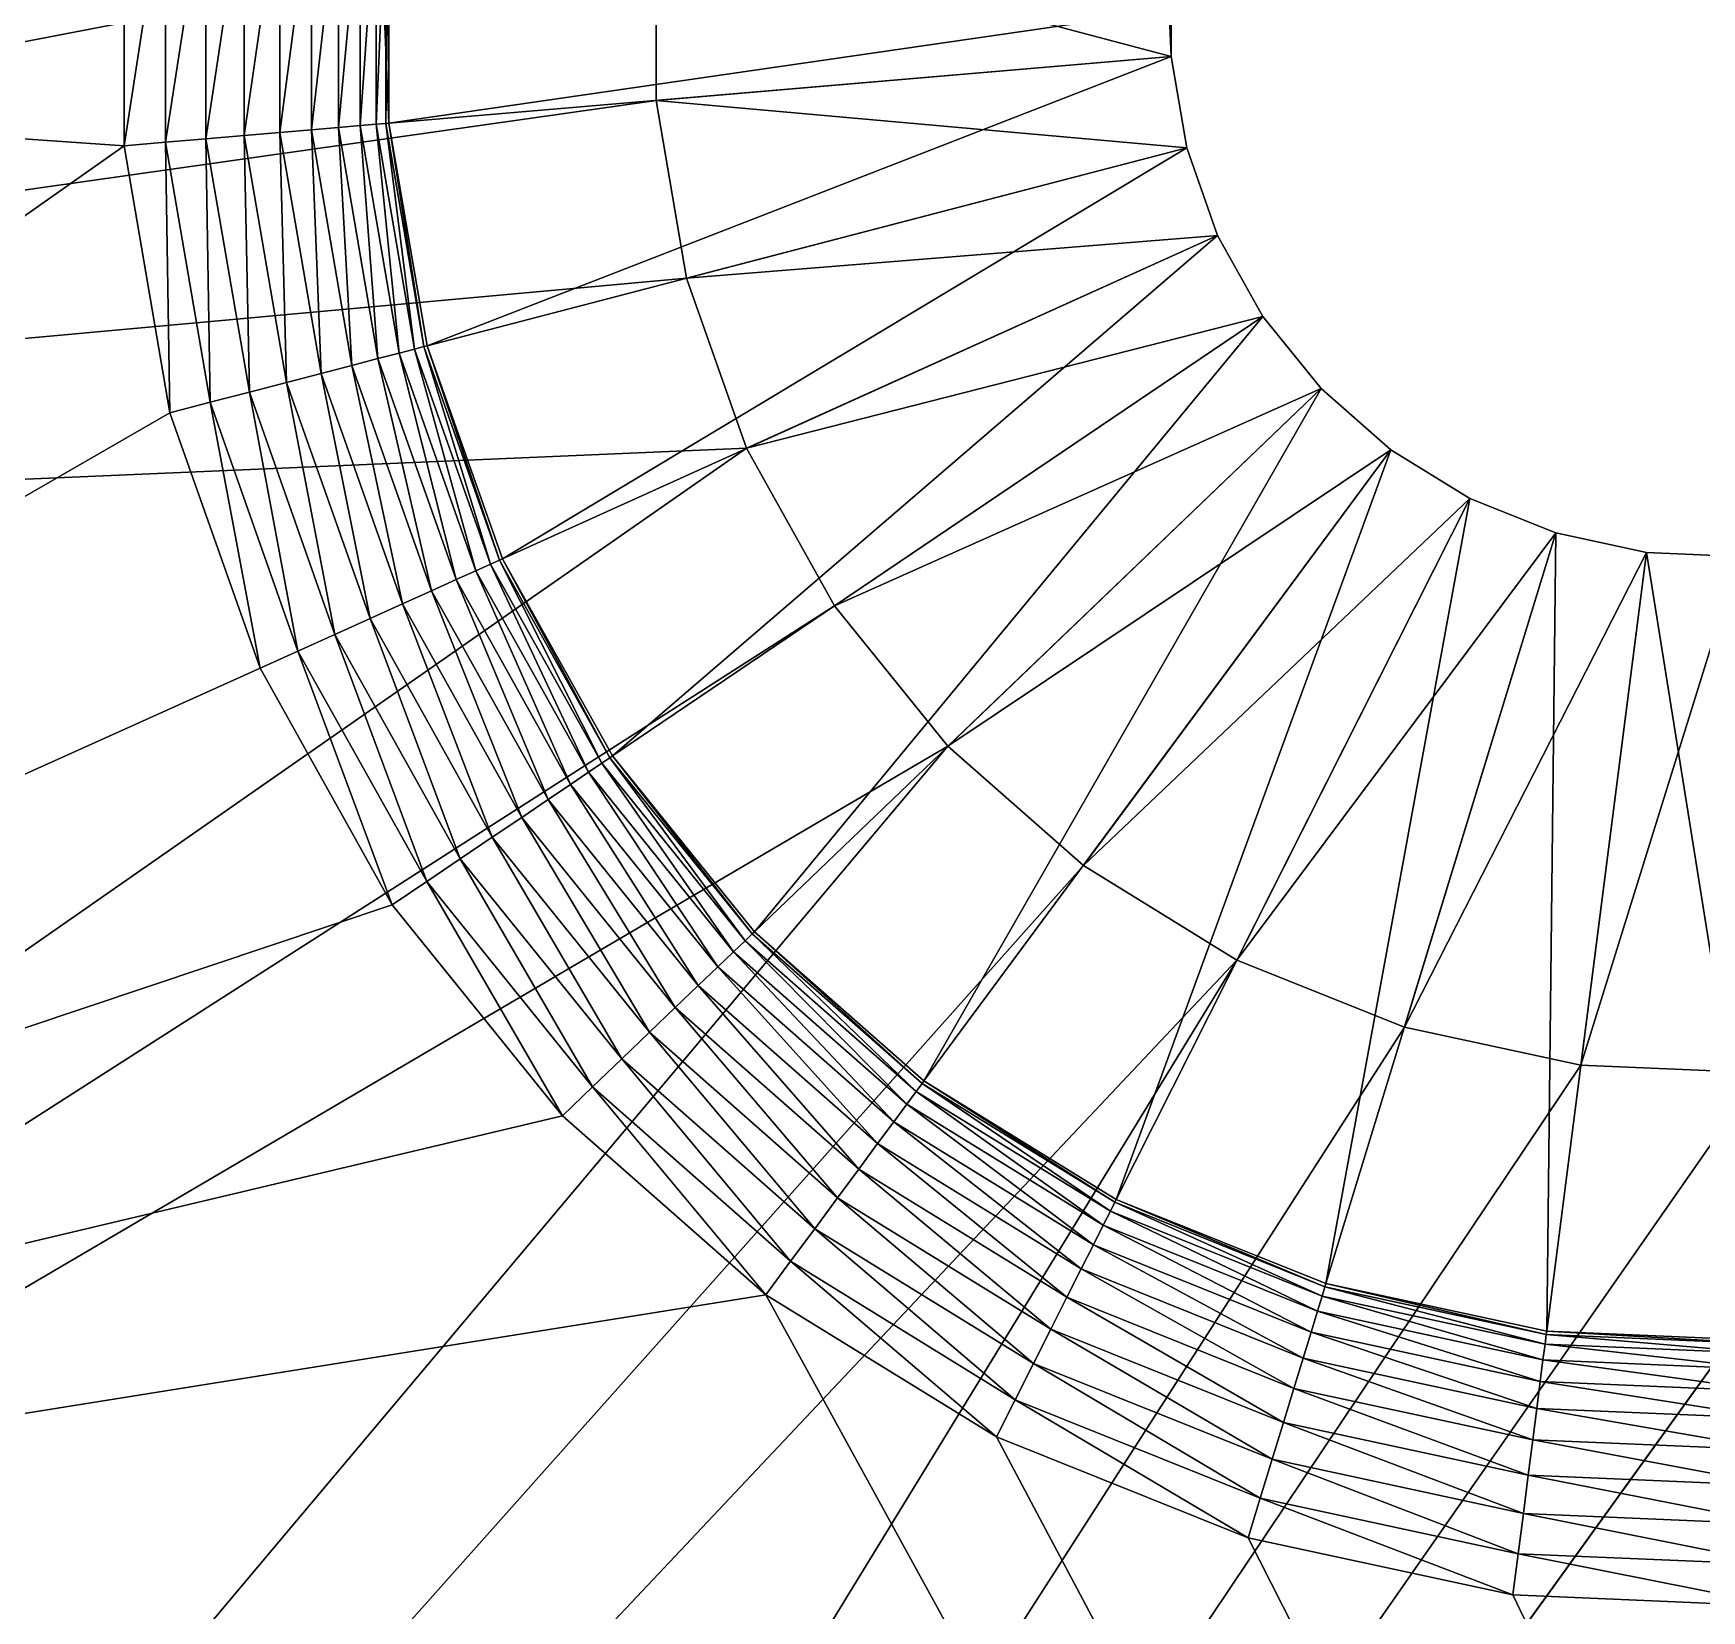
# Model space of a CAD drawing. Header units: millimetres. Extents: x 19.3 to 105.6, y 153.8 to 217.3.
# Drawn here: x 29.483 to 34.463, y 201.085 to 205.793 of the extents above; entities that cross this region are included whole.
import ezdxf

# ---------------------------------------------------------------- set-up
doc = ezdxf.new("R2010")
doc.units = ezdxf.units.MM
doc.layers.get('0').update_dxf_attribs({"color": 132, "linetype": 'CONTINUOUS'})

msp = doc.modelspace()

# ---------------------------------------------------------------- linework, layer by layer
at = {"invisible_edges": 16}
for points in [[(20.7149, 204.0867, 21.4312), (31.3418, 206.1314, 21.4312), (21.336, 211.4842, 21.4312)], [(23.2434, 205.9096, 19.0436), (29.7537, 206.2666, 19.0436), (29.7537, 205.4577, 19.0436)], [(29.7537, 206.2666, 19.0436), (29.8774, 206.256, 19.0339), (29.7537, 205.4577, 19.0436)], [(29.7537, 205.4577, 19.0436), (29.8774, 206.256, 19.0339), (29.8774, 205.4682, 19.0339)], [(29.8774, 206.256, 19.0339), (29.9981, 206.2458, 19.0048), (29.8774, 205.4682, 19.0339)], [(29.8774, 205.4682, 19.0339), (29.9981, 206.2458, 19.0048), (29.9981, 205.4785, 19.0048)], [(29.9981, 206.2458, 19.0048), (30.1128, 206.236, 18.9571), (29.9981, 205.4785, 19.0048)], [(29.9981, 205.4785, 19.0048), (30.1128, 206.236, 18.9571), (30.1128, 205.4883, 18.9571)], [(30.1128, 206.236, 18.9571), (30.2186, 206.227, 18.8921), (30.1128, 205.4883, 18.9571)], [(30.1128, 205.4883, 18.9571), (30.2186, 206.227, 18.8921), (30.2186, 205.4973, 18.8921)], [(30.2186, 206.227, 18.8921), (30.313, 206.219, 18.8112), (30.2186, 205.4973, 18.8921)], [(30.2186, 205.4973, 18.8921), (30.313, 206.219, 18.8112), (30.313, 205.5053, 18.8112)], [(30.313, 206.219, 18.8112), (30.3936, 206.2121, 18.7165), (30.313, 205.5053, 18.8112)], [(30.313, 205.5053, 18.8112), (30.3936, 206.2121, 18.7165), (30.3936, 205.5122, 18.7165)], [(30.3936, 206.2121, 18.7165), (30.4584, 206.2066, 18.6103), (30.3936, 205.5122, 18.7165)], [(30.3936, 205.5122, 18.7165), (30.4584, 206.2066, 18.6103), (30.4584, 205.5177, 18.6103)], [(30.4584, 206.2066, 18.6103), (30.5059, 206.2025, 18.4952), (30.4584, 205.5177, 18.6103)], [(30.4584, 205.5177, 18.6103), (30.5059, 206.2025, 18.4952), (30.5059, 205.5217, 18.4952)], [(30.5059, 206.2025, 18.4952), (30.5349, 206.2001, 18.3741), (30.5059, 205.5217, 18.4952)], [(30.5059, 205.5217, 18.4952), (30.5349, 206.2001, 18.3741), (30.5349, 205.5242, 18.3741)], [(30.5446, 206.1993, 18.2499), (30.5303, 205.8622, 15.8687), (30.5446, 205.525, 18.2499)], [(30.5349, 206.2001, 18.3741), (30.5446, 206.1993, 18.2499), (30.5349, 205.5242, 18.3741)], [(30.5349, 205.5242, 18.3741), (30.5446, 206.1993, 18.2499), (30.5446, 205.525, 18.2499)], [(20.7149, 204.0867, 21.4312), (31.3418, 205.5929, 21.4312), (31.3418, 206.1314, 21.4312)], [(32.8793, 206.0005, 19.9326), (31.3418, 206.1314, 19.9326), (32.8793, 205.7238, 19.9326)], [(32.8793, 205.7238, 19.9326), (31.3418, 206.1314, 19.9326), (31.3418, 205.5929, 19.9326)], [(31.3418, 206.1314, 19.9326), (31.3418, 206.1314, 21.4312), (31.3418, 205.5929, 21.4312)], [(31.3418, 206.1314, 19.9326), (31.3418, 205.5929, 21.4312), (31.3418, 205.5929, 19.9326)], [(32.8793, 205.7238, 19.9326), (32.8734, 205.8622, 15.8687), (32.8793, 206.0005, 19.9326)], [(23.2434, 205.9096, 19.0436), (29.7537, 205.4577, 19.0436), (22.887, 200.6234, 19.0436)], [(30.5303, 205.8622, 15.8687), (30.5446, 205.525, 15.8687), (30.5446, 205.525, 18.2499)], [(32.8734, 205.8622, 15.8687), (30.5446, 205.525, 15.8687), (30.5303, 205.8622, 15.8687)], [(32.8793, 205.7238, 15.8687), (30.5446, 205.525, 15.8687), (32.8734, 205.8622, 15.8687)], [(32.8793, 205.7238, 19.9326), (32.8793, 205.7238, 15.8687), (32.8734, 205.8622, 15.8687)], [(32.8793, 205.7238, 15.8687), (30.6585, 204.8605, 15.8687), (30.5446, 205.525, 15.8687)], [(32.9261, 205.4509, 15.8687), (30.6585, 204.8605, 15.8687), (32.8793, 205.7238, 15.8687)], [(32.8793, 205.7238, 19.9326), (31.3418, 205.5929, 19.9326), (32.9261, 205.4509, 19.9326)], [(32.9261, 205.4509, 19.9326), (32.9261, 205.4509, 15.8687), (32.8793, 205.7238, 15.8687)], [(32.9261, 205.4509, 19.9326), (32.8793, 205.7238, 15.8687), (32.8793, 205.7238, 19.9326)], [(20.7149, 204.0867, 21.4312), (31.4328, 205.0621, 21.4312), (31.3418, 205.5929, 21.4312)], [(32.9261, 205.4509, 19.9326), (31.3418, 205.5929, 19.9326), (31.4328, 205.0621, 19.9326)], [(31.3418, 205.5929, 19.9326), (31.3418, 205.5929, 21.4312), (31.4328, 205.0621, 21.4312)], [(31.3418, 205.5929, 19.9326), (31.4328, 205.0621, 21.4312), (31.4328, 205.0621, 19.9326)], [(30.5059, 205.5217, 18.4952), (30.5349, 205.5242, 18.3741), (30.6209, 204.8507, 18.4952)], [(30.5349, 205.5242, 18.3741), (30.5446, 205.525, 18.2499), (30.6491, 204.858, 18.3741)], [(30.6209, 204.8507, 18.4952), (30.5349, 205.5242, 18.3741), (30.6491, 204.858, 18.3741)], [(30.5446, 205.525, 18.2499), (30.5446, 205.525, 15.8687), (30.6585, 204.8605, 15.8687)], [(30.5446, 205.525, 18.2499), (30.6585, 204.8605, 15.8687), (30.6585, 204.8605, 18.2499)], [(30.6491, 204.858, 18.3741), (30.5446, 205.525, 18.2499), (30.6585, 204.8605, 18.2499)], [(29.8774, 205.4682, 19.0339), (29.9981, 205.4785, 19.0048), (30.0106, 204.6918, 19.0339)], [(29.9981, 205.4785, 19.0048), (30.1128, 205.4883, 18.9571), (30.1278, 204.7223, 19.0048)], [(30.0106, 204.6918, 19.0339), (29.9981, 205.4785, 19.0048), (30.1278, 204.7223, 19.0048)], [(30.1128, 205.4883, 18.9571), (30.2186, 205.4973, 18.8921), (30.2391, 204.7513, 18.9571)], [(30.1278, 204.7223, 19.0048), (30.1128, 205.4883, 18.9571), (30.2391, 204.7513, 18.9571)], [(30.2186, 205.4973, 18.8921), (30.313, 205.5053, 18.8112), (30.3419, 204.7781, 18.8921)], [(30.2391, 204.7513, 18.9571), (30.2186, 205.4973, 18.8921), (30.3419, 204.7781, 18.8921)], [(30.313, 205.5053, 18.8112), (30.3936, 205.5122, 18.7165), (30.4336, 204.8019, 18.8112)], [(30.3419, 204.7781, 18.8921), (30.313, 205.5053, 18.8112), (30.4336, 204.8019, 18.8112)], [(30.3936, 205.5122, 18.7165), (30.4584, 205.5177, 18.6103), (30.5118, 204.8223, 18.7165)], [(30.4336, 204.8019, 18.8112), (30.3936, 205.5122, 18.7165), (30.5118, 204.8223, 18.7165)], [(30.4584, 205.5177, 18.6103), (30.5059, 205.5217, 18.4952), (30.5748, 204.8387, 18.6103)], [(30.5118, 204.8223, 18.7165), (30.4584, 205.5177, 18.6103), (30.5748, 204.8387, 18.6103)], [(30.5748, 204.8387, 18.6103), (30.5059, 205.5217, 18.4952), (30.6209, 204.8507, 18.4952)], [(22.887, 200.6234, 19.0436), (29.7537, 205.4577, 19.0436), (29.8904, 204.6605, 19.0436)], [(29.7537, 205.4577, 19.0436), (29.8774, 205.4682, 19.0339), (29.8904, 204.6605, 19.0436)], [(29.8904, 204.6605, 19.0436), (29.8774, 205.4682, 19.0339), (30.0106, 204.6918, 19.0339)], [(32.9261, 205.4509, 15.8687), (30.8832, 204.2248, 15.8687), (30.6585, 204.8605, 15.8687)], [(33.0183, 205.1899, 15.8687), (30.8832, 204.2248, 15.8687), (32.9261, 205.4509, 15.8687)], [(32.9261, 205.4509, 19.9326), (31.4328, 205.0621, 19.9326), (33.0183, 205.1899, 19.9326)], [(33.0183, 205.1899, 19.9326), (33.0183, 205.1899, 15.8687), (32.9261, 205.4509, 15.8687)], [(33.0183, 205.1899, 19.9326), (32.9261, 205.4509, 15.8687), (32.9261, 205.4509, 19.9326)], [(33.0183, 205.1899, 15.8687), (31.212, 203.6362, 15.8687), (30.8832, 204.2248, 15.8687)], [(33.1533, 204.9483, 15.8687), (31.212, 203.6362, 15.8687), (33.0183, 205.1899, 15.8687)], [(33.0183, 205.1899, 19.9326), (31.4328, 205.0621, 19.9326), (31.6122, 204.5544, 19.9326)], [(33.0183, 205.1899, 19.9326), (31.6122, 204.5544, 19.9326), (33.1533, 204.9483, 19.9326)], [(33.1533, 204.9483, 19.9326), (33.1533, 204.9483, 15.8687), (33.0183, 205.1899, 15.8687)], [(33.1533, 204.9483, 19.9326), (33.0183, 205.1899, 15.8687), (33.0183, 205.1899, 19.9326)], [(20.7149, 204.0867, 21.4312), (31.6122, 204.5544, 21.4312), (31.4328, 205.0621, 21.4312)], [(31.4328, 205.0621, 19.9326), (31.4328, 205.0621, 21.4312), (31.6122, 204.5544, 21.4312)], [(31.4328, 205.0621, 19.9326), (31.6122, 204.5544, 21.4312), (31.6122, 204.5544, 19.9326)], [(33.1533, 204.9483, 15.8687), (31.6355, 203.1116, 15.8687), (31.212, 203.6362, 15.8687)], [(33.1533, 204.9483, 19.9326), (31.6122, 204.5544, 19.9326), (31.8749, 204.0842, 19.9326)], [(33.3272, 204.7329, 15.8687), (31.6355, 203.1116, 15.8687), (33.1533, 204.9483, 15.8687)], [(33.1533, 204.9483, 19.9326), (31.8749, 204.0842, 19.9326), (33.3272, 204.7329, 19.9326)], [(33.3272, 204.7329, 19.9326), (33.3272, 204.7329, 15.8687), (33.1533, 204.9483, 15.8687)], [(33.3272, 204.7329, 19.9326), (33.1533, 204.9483, 15.8687), (33.1533, 204.9483, 19.9326)], [(30.5118, 204.8223, 18.7165), (30.5748, 204.8387, 18.6103), (30.745, 204.1624, 18.7165)], [(30.5748, 204.8387, 18.6103), (30.6209, 204.8507, 18.4952), (30.8043, 204.1892, 18.6103)], [(30.745, 204.1624, 18.7165), (30.5748, 204.8387, 18.6103), (30.8043, 204.1892, 18.6103)], [(30.6209, 204.8507, 18.4952), (30.6491, 204.858, 18.3741), (30.8478, 204.2088, 18.4952)], [(30.8043, 204.1892, 18.6103), (30.6209, 204.8507, 18.4952), (30.8478, 204.2088, 18.4952)], [(30.6491, 204.858, 18.3741), (30.6585, 204.8605, 18.2499), (30.8743, 204.2208, 18.3741)], [(30.8478, 204.2088, 18.4952), (30.6491, 204.858, 18.3741), (30.8743, 204.2208, 18.3741)], [(30.6585, 204.8605, 18.2499), (30.6585, 204.8605, 15.8687), (30.8832, 204.2248, 15.8687)], [(30.6585, 204.8605, 18.2499), (30.8832, 204.2248, 15.8687), (30.8832, 204.2248, 18.2499)], [(30.8743, 204.2208, 18.3741), (30.6585, 204.8605, 18.2499), (30.8832, 204.2248, 18.2499)], [(30.2391, 204.7513, 18.9571), (30.3419, 204.7781, 18.8921), (30.4882, 204.0463, 18.9571)], [(30.3419, 204.7781, 18.8921), (30.4336, 204.8019, 18.8112), (30.585, 204.09, 18.8921)], [(30.4882, 204.0463, 18.9571), (30.3419, 204.7781, 18.8921), (30.585, 204.09, 18.8921)], [(30.4336, 204.8019, 18.8112), (30.5118, 204.8223, 18.7165), (30.6713, 204.129, 18.8112)], [(30.585, 204.09, 18.8921), (30.4336, 204.8019, 18.8112), (30.6713, 204.129, 18.8112)], [(30.6713, 204.129, 18.8112), (30.5118, 204.8223, 18.7165), (30.745, 204.1624, 18.7165)], [(30.1278, 204.7223, 19.0048), (30.2391, 204.7513, 18.9571), (30.3834, 203.9989, 19.0048)], [(30.3834, 203.9989, 19.0048), (30.2391, 204.7513, 18.9571), (30.4882, 204.0463, 18.9571)], [(33.3272, 204.7329, 15.8687), (32.1417, 202.6662, 15.8687), (31.6355, 203.1116, 15.8687)], [(33.3272, 204.7329, 19.9326), (31.8749, 204.0842, 19.9326), (32.2132, 203.6652, 19.9326)], [(33.535, 204.5501, 15.8687), (32.1417, 202.6662, 15.8687), (33.3272, 204.7329, 15.8687)], [(33.3272, 204.7329, 19.9326), (32.2132, 203.6652, 19.9326), (33.535, 204.5501, 19.9326)], [(33.535, 204.5501, 19.9326), (33.535, 204.5501, 15.8687), (33.3272, 204.7329, 15.8687)], [(33.535, 204.5501, 19.9326), (33.3272, 204.7329, 15.8687), (33.3272, 204.7329, 19.9326)], [(29.8904, 204.6605, 19.0436), (30.0106, 204.6918, 19.0339), (30.1599, 203.8979, 19.0436)], [(30.0106, 204.6918, 19.0339), (30.1278, 204.7223, 19.0048), (30.273, 203.949, 19.0339)], [(30.1599, 203.8979, 19.0436), (30.0106, 204.6918, 19.0339), (30.273, 203.949, 19.0339)], [(30.273, 203.949, 19.0339), (30.1278, 204.7223, 19.0048), (30.3834, 203.9989, 19.0048)], [(22.887, 200.6234, 19.0436), (29.8904, 204.6605, 19.0436), (30.1599, 203.8979, 19.0436)], [(20.3006, 196.6747, 21.4312), (31.8749, 204.0842, 21.4312), (31.6122, 204.5544, 21.4312)], [(20.3006, 196.6747, 21.4312), (31.6122, 204.5544, 21.4312), (20.7149, 204.0867, 21.4312)], [(31.6122, 204.5544, 19.9326), (31.6122, 204.5544, 21.4312), (31.8749, 204.0842, 21.4312)], [(31.6122, 204.5544, 19.9326), (31.8749, 204.0842, 21.4312), (31.8749, 204.0842, 19.9326)], [(33.535, 204.5501, 15.8687), (32.7158, 202.3127, 15.8687), (32.1417, 202.6662, 15.8687)], [(33.535, 204.5501, 19.9326), (32.2132, 203.6652, 19.9326), (32.6174, 203.3095, 19.9326)], [(33.535, 204.5501, 19.9326), (32.6174, 203.3095, 19.9326), (33.7707, 204.4049, 19.9326)], [(33.7707, 204.4049, 15.8687), (32.7158, 202.3127, 15.8687), (33.535, 204.5501, 15.8687)], [(33.7707, 204.4049, 19.9326), (33.7707, 204.4049, 15.8687), (33.535, 204.5501, 15.8687)], [(33.7707, 204.4049, 19.9326), (33.535, 204.5501, 15.8687), (33.535, 204.5501, 19.9326)], [(33.7707, 204.4049, 19.9326), (32.6174, 203.3095, 19.9326), (33.076, 203.0271, 19.9326)], [(33.7707, 204.4049, 15.8687), (33.3414, 202.0613, 15.8687), (32.7158, 202.3127, 15.8687)], [(33.7707, 204.4049, 19.9326), (33.076, 203.0271, 19.9326), (34.0275, 204.3017, 19.9326)], [(34.0275, 204.3017, 15.8687), (33.3414, 202.0613, 15.8687), (33.7707, 204.4049, 15.8687)], [(34.0275, 204.3017, 19.9326), (34.0275, 204.3017, 15.8687), (33.7707, 204.4049, 15.8687)], [(34.0275, 204.3017, 19.9326), (33.7707, 204.4049, 15.8687), (33.7707, 204.4049, 19.9326)], [(34.0275, 204.3017, 19.9326), (33.076, 203.0271, 19.9326), (33.5757, 202.8263, 19.9326)], [(34.0275, 204.3017, 15.8687), (34.0005, 201.9192, 15.8687), (33.3414, 202.0613, 15.8687)], [(34.0275, 204.3017, 19.9326), (33.5757, 202.8263, 19.9326), (34.2981, 204.2434, 19.9326)], [(34.2981, 204.2434, 15.8687), (34.0005, 201.9192, 15.8687), (34.0275, 204.3017, 15.8687)], [(34.2981, 204.2434, 19.9326), (34.2981, 204.2434, 15.8687), (34.0275, 204.3017, 15.8687)], [(34.2981, 204.2434, 19.9326), (34.0275, 204.3017, 15.8687), (34.0275, 204.3017, 19.9326)], [(34.2981, 204.2434, 19.9326), (33.5757, 202.8263, 19.9326), (34.1021, 202.7129, 19.9326)], [(34.2981, 204.2434, 15.8687), (34.6741, 201.8906, 15.8687), (34.0005, 201.9192, 15.8687)], [(34.2981, 204.2434, 19.9326), (34.1021, 202.7129, 19.9326), (34.5746, 204.2317, 19.9326)], [(34.5746, 204.2317, 19.9326), (34.1021, 202.7129, 19.9326), (34.6401, 202.69, 19.9326)], [(34.5746, 204.2317, 15.8687), (34.6741, 201.8906, 15.8687), (34.2981, 204.2434, 15.8687)], [(34.5746, 204.2317, 19.9326), (34.5746, 204.2317, 15.8687), (34.2981, 204.2434, 15.8687)], [(34.5746, 204.2317, 19.9326), (34.2981, 204.2434, 15.8687), (34.2981, 204.2434, 19.9326)], [(30.745, 204.1624, 18.7165), (30.8043, 204.1892, 18.6103), (31.0864, 203.5513, 18.7165)], [(30.8043, 204.1892, 18.6103), (30.8478, 204.2088, 18.4952), (31.1403, 203.5878, 18.6103)], [(31.0864, 203.5513, 18.7165), (30.8043, 204.1892, 18.6103), (31.1403, 203.5878, 18.6103)], [(30.8478, 204.2088, 18.4952), (30.8743, 204.2208, 18.3741), (31.1798, 203.6144, 18.4952)], [(31.1403, 203.5878, 18.6103), (30.8478, 204.2088, 18.4952), (31.1798, 203.6144, 18.4952)], [(30.8743, 204.2208, 18.3741), (30.8832, 204.2248, 18.2499), (31.2039, 203.6307, 18.3741)], [(31.1798, 203.6144, 18.4952), (30.8743, 204.2208, 18.3741), (31.2039, 203.6307, 18.3741)], [(30.8832, 204.2248, 18.2499), (30.8832, 204.2248, 15.8687), (31.212, 203.6362, 15.8687)], [(30.8832, 204.2248, 18.2499), (31.212, 203.6362, 15.8687), (31.212, 203.6362, 18.2499)], [(31.2039, 203.6307, 18.3741), (30.8832, 204.2248, 18.2499), (31.212, 203.6362, 18.2499)], [(30.585, 204.09, 18.8921), (30.6713, 204.129, 18.8112), (30.9409, 203.453, 18.8921)], [(30.6713, 204.129, 18.8112), (30.745, 204.1624, 18.7165), (31.0194, 203.506, 18.8112)], [(30.9409, 203.453, 18.8921), (30.6713, 204.129, 18.8112), (31.0194, 203.506, 18.8112)], [(31.0194, 203.506, 18.8112), (30.745, 204.1624, 18.7165), (31.0864, 203.5513, 18.7165)], [(32.2132, 203.6652, 21.4312), (31.8749, 204.0842, 21.4312), (20.3006, 196.6747, 21.4312)], [(30.4882, 204.0463, 18.9571), (30.585, 204.09, 18.8921), (30.8529, 203.3935, 18.9571)], [(30.8529, 203.3935, 18.9571), (30.585, 204.09, 18.8921), (30.9409, 203.453, 18.8921)], [(31.8749, 204.0842, 19.9326), (31.8749, 204.0842, 21.4312), (32.2132, 203.6652, 21.4312)], [(31.8749, 204.0842, 19.9326), (32.2132, 203.6652, 21.4312), (32.2132, 203.6652, 19.9326)], [(30.3834, 203.9989, 19.0048), (30.4882, 204.0463, 18.9571), (30.7576, 203.3291, 19.0048)], [(30.7576, 203.3291, 19.0048), (30.4882, 204.0463, 18.9571), (30.8529, 203.3935, 18.9571)], [(30.273, 203.949, 19.0339), (30.3834, 203.9989, 19.0048), (30.6572, 203.2612, 19.0339)], [(30.6572, 203.2612, 19.0339), (30.3834, 203.9989, 19.0048), (30.7576, 203.3291, 19.0048)], [(30.1599, 203.8979, 19.0436), (30.273, 203.949, 19.0339), (30.5543, 203.1917, 19.0436)], [(30.5543, 203.1917, 19.0436), (30.273, 203.949, 19.0339), (30.6572, 203.2612, 19.0339)], [(30.1599, 203.8979, 19.0436), (30.5543, 203.1917, 19.0436), (22.887, 200.6234, 19.0436)], [(20.3006, 196.6747, 21.4312), (20.0934, 189.2539, 21.4312), (32.2132, 203.6652, 21.4312)], [(20.0934, 189.2539, 21.4312), (32.6174, 203.3095, 21.4312), (32.2132, 203.6652, 21.4312)], [(31.1798, 203.6144, 18.4952), (31.2039, 203.6307, 18.3741), (31.6075, 203.0847, 18.4952)], [(31.2039, 203.6307, 18.3741), (31.212, 203.6362, 18.2499), (31.6285, 203.1049, 18.3741)], [(31.6075, 203.0847, 18.4952), (31.2039, 203.6307, 18.3741), (31.6285, 203.1049, 18.3741)], [(31.212, 203.6362, 18.2499), (31.212, 203.6362, 15.8687), (31.6355, 203.1116, 15.8687)], [(31.212, 203.6362, 18.2499), (31.6355, 203.1116, 15.8687), (31.6355, 203.1116, 18.2499)], [(31.6285, 203.1049, 18.3741), (31.212, 203.6362, 18.2499), (31.6355, 203.1116, 18.2499)], [(32.2132, 203.6652, 19.9326), (32.2132, 203.6652, 21.4312), (32.6174, 203.3095, 21.4312)], [(32.2132, 203.6652, 19.9326), (32.6174, 203.3095, 21.4312), (32.6174, 203.3095, 19.9326)], [(31.0864, 203.5513, 18.7165), (31.1403, 203.5878, 18.6103), (31.5261, 203.0067, 18.7165)], [(31.1403, 203.5878, 18.6103), (31.1798, 203.6144, 18.4952), (31.5731, 203.0518, 18.6103)], [(31.5261, 203.0067, 18.7165), (31.1403, 203.5878, 18.6103), (31.5731, 203.0518, 18.6103)], [(31.5731, 203.0518, 18.6103), (31.1798, 203.6144, 18.4952), (31.6075, 203.0847, 18.4952)], [(31.0194, 203.506, 18.8112), (31.0864, 203.5513, 18.7165), (31.4677, 202.9508, 18.8112)], [(31.4677, 202.9508, 18.8112), (31.0864, 203.5513, 18.7165), (31.5261, 203.0067, 18.7165)], [(30.9409, 203.453, 18.8921), (31.0194, 203.506, 18.8112), (31.3993, 202.8852, 18.8921)], [(31.3993, 202.8852, 18.8921), (31.0194, 203.506, 18.8112), (31.4677, 202.9508, 18.8112)], [(30.8529, 203.3935, 18.9571), (30.9409, 203.453, 18.8921), (31.3226, 202.8118, 18.9571)], [(31.3226, 202.8118, 18.9571), (30.9409, 203.453, 18.8921), (31.3993, 202.8852, 18.8921)], [(30.7576, 203.3291, 19.0048), (30.8529, 203.3935, 18.9571), (31.2396, 202.7321, 19.0048)], [(31.2396, 202.7321, 19.0048), (30.8529, 203.3935, 18.9571), (31.3226, 202.8118, 18.9571)], [(20.0934, 189.2539, 21.4312), (33.076, 203.0271, 21.4312), (32.6174, 203.3095, 21.4312)], [(30.6572, 203.2612, 19.0339), (30.7576, 203.3291, 19.0048), (31.1521, 202.6483, 19.0339)], [(31.1521, 202.6483, 19.0339), (30.7576, 203.3291, 19.0048), (31.2396, 202.7321, 19.0048)], [(32.6174, 203.3095, 19.9326), (32.6174, 203.3095, 21.4312), (33.076, 203.0271, 21.4312)], [(32.6174, 203.3095, 19.9326), (33.076, 203.0271, 21.4312), (33.076, 203.0271, 19.9326)], [(30.5543, 203.1917, 19.0436), (30.6572, 203.2612, 19.0339), (31.0625, 202.5624, 19.0436)], [(31.0625, 202.5624, 19.0436), (30.6572, 203.2612, 19.0339), (31.1521, 202.6483, 19.0339)], [(22.887, 200.6234, 19.0436), (30.5543, 203.1917, 19.0436), (31.0625, 202.5624, 19.0436)], [(31.5731, 203.0518, 18.6103), (31.6075, 203.0847, 18.4952), (32.0902, 202.5966, 18.6103)], [(31.6075, 203.0847, 18.4952), (31.6285, 203.1049, 18.3741), (32.1186, 202.6349, 18.4952)], [(32.0902, 202.5966, 18.6103), (31.6075, 203.0847, 18.4952), (32.1186, 202.6349, 18.4952)], [(31.6285, 203.1049, 18.3741), (31.6355, 203.1116, 18.2499), (32.1358, 202.6583, 18.3741)], [(32.1186, 202.6349, 18.4952), (31.6285, 203.1049, 18.3741), (32.1358, 202.6583, 18.3741)], [(31.6355, 203.1116, 18.2499), (31.6355, 203.1116, 15.8687), (32.1417, 202.6662, 15.8687)], [(31.6355, 203.1116, 18.2499), (32.1417, 202.6662, 15.8687), (32.1417, 202.6662, 18.2499)], [(32.1358, 202.6583, 18.3741), (31.6355, 203.1116, 18.2499), (32.1417, 202.6662, 18.2499)], [(31.5261, 203.0067, 18.7165), (31.5731, 203.0518, 18.6103), (32.0515, 202.5443, 18.7165)], [(32.0515, 202.5443, 18.7165), (31.5731, 203.0518, 18.6103), (32.0902, 202.5966, 18.6103)], [(20.0934, 181.8304, 21.4312), (33.5757, 202.8263, 21.4312), (33.076, 203.0271, 21.4312)], [(20.0934, 181.8304, 21.4312), (33.076, 203.0271, 21.4312), (20.0934, 189.2539, 21.4312)], [(31.4677, 202.9508, 18.8112), (31.5261, 203.0067, 18.7165), (32.0034, 202.4793, 18.8112)], [(32.0034, 202.4793, 18.8112), (31.5261, 203.0067, 18.7165), (32.0515, 202.5443, 18.7165)], [(33.076, 203.0271, 19.9326), (33.076, 203.0271, 21.4312), (33.5757, 202.8263, 21.4312)], [(33.076, 203.0271, 19.9326), (33.5757, 202.8263, 21.4312), (33.5757, 202.8263, 19.9326)], [(31.3993, 202.8852, 18.8921), (31.4677, 202.9508, 18.8112), (31.9471, 202.4031, 18.8921)], [(31.9471, 202.4031, 18.8921), (31.4677, 202.9508, 18.8112), (32.0034, 202.4793, 18.8112)], [(31.3226, 202.8118, 18.9571), (31.3993, 202.8852, 18.8921), (31.8839, 202.3177, 18.9571)], [(31.8839, 202.3177, 18.9571), (31.3993, 202.8852, 18.8921), (31.9471, 202.4031, 18.8921)], [(34.1021, 202.7129, 21.4312), (33.5757, 202.8263, 21.4312), (20.0934, 181.8304, 21.4312)], [(31.2396, 202.7321, 19.0048), (31.3226, 202.8118, 18.9571), (31.8155, 202.2252, 19.0048)], [(31.8155, 202.2252, 19.0048), (31.3226, 202.8118, 18.9571), (31.8839, 202.3177, 18.9571)], [(33.5757, 202.8263, 19.9326), (33.5757, 202.8263, 21.4312), (34.1021, 202.7129, 21.4312)], [(33.5757, 202.8263, 19.9326), (34.1021, 202.7129, 21.4312), (34.1021, 202.7129, 19.9326)], [(87.3128, 166.0222, 21.4312), (35.1743, 202.7584, 21.4312), (20.0934, 181.8304, 21.4312)], [(20.0934, 181.8304, 21.4312), (35.1743, 202.7584, 21.4312), (34.6401, 202.69, 21.4312)], [(20.0934, 181.8304, 21.4312), (34.6401, 202.69, 21.4312), (34.1021, 202.7129, 21.4312)], [(31.1521, 202.6483, 19.0339), (31.2396, 202.7321, 19.0048), (31.7435, 202.1278, 19.0339)], [(31.7435, 202.1278, 19.0339), (31.2396, 202.7321, 19.0048), (31.8155, 202.2252, 19.0048)], [(34.1021, 202.7129, 19.9326), (34.1021, 202.7129, 21.4312), (34.6401, 202.69, 21.4312)], [(34.1021, 202.7129, 19.9326), (34.6401, 202.69, 21.4312), (34.6401, 202.69, 19.9326)], [(31.0625, 202.5624, 19.0436), (31.1521, 202.6483, 19.0339), (31.6697, 202.028, 19.0436)], [(31.6697, 202.028, 19.0436), (31.1521, 202.6483, 19.0339), (31.7435, 202.1278, 19.0339)], [(32.0902, 202.5966, 18.6103), (32.1186, 202.6349, 18.4952), (32.6768, 202.2354, 18.6103)], [(32.1186, 202.6349, 18.4952), (32.1358, 202.6583, 18.3741), (32.6983, 202.278, 18.4952)], [(32.6768, 202.2354, 18.6103), (32.1186, 202.6349, 18.4952), (32.6983, 202.278, 18.4952)], [(32.1358, 202.6583, 18.3741), (32.1417, 202.6662, 18.2499), (32.7114, 202.304, 18.3741)], [(32.6983, 202.278, 18.4952), (32.1358, 202.6583, 18.3741), (32.7114, 202.304, 18.3741)], [(32.1417, 202.6662, 18.2499), (32.1417, 202.6662, 15.8687), (32.7158, 202.3127, 15.8687)], [(32.1417, 202.6662, 18.2499), (32.7158, 202.3127, 15.8687), (32.7158, 202.3127, 18.2499)], [(32.7114, 202.304, 18.3741), (32.1417, 202.6662, 18.2499), (32.7158, 202.3127, 18.2499)], [(32.0515, 202.5443, 18.7165), (32.0902, 202.5966, 18.6103), (32.6475, 202.1773, 18.7165)], [(32.6475, 202.1773, 18.7165), (32.0902, 202.5966, 18.6103), (32.6768, 202.2354, 18.6103)], [(22.887, 200.6234, 19.0436), (31.0625, 202.5624, 19.0436), (31.6697, 202.028, 19.0436)], [(32.0034, 202.4793, 18.8112), (32.0515, 202.5443, 18.7165), (32.6111, 202.1051, 18.8112)], [(32.6111, 202.1051, 18.8112), (32.0515, 202.5443, 18.7165), (32.6475, 202.1773, 18.7165)], [(31.9471, 202.4031, 18.8921), (32.0034, 202.4793, 18.8112), (32.5685, 202.0205, 18.8921)], [(32.5685, 202.0205, 18.8921), (32.0034, 202.4793, 18.8112), (32.6111, 202.1051, 18.8112)], [(31.8839, 202.3177, 18.9571), (31.9471, 202.4031, 18.8921), (32.5207, 201.9257, 18.9571)], [(32.5207, 201.9257, 18.9571), (31.9471, 202.4031, 18.8921), (32.5685, 202.0205, 18.8921)], [(31.8155, 202.2252, 19.0048), (31.8839, 202.3177, 18.9571), (32.4689, 201.8229, 19.0048)], [(32.4689, 201.8229, 19.0048), (31.8839, 202.3177, 18.9571), (32.5207, 201.9257, 18.9571)], [(32.6983, 202.278, 18.4952), (32.7114, 202.304, 18.3741), (33.33, 202.0241, 18.4952)], [(32.7114, 202.304, 18.3741), (32.7158, 202.3127, 18.2499), (33.3385, 202.052, 18.3741)], [(33.33, 202.0241, 18.4952), (32.7114, 202.304, 18.3741), (33.3385, 202.052, 18.3741)], [(32.7158, 202.3127, 18.2499), (32.7158, 202.3127, 15.8687), (33.3414, 202.0613, 15.8687)], [(32.7158, 202.3127, 18.2499), (33.3414, 202.0613, 15.8687), (33.3414, 202.0613, 18.2499)], [(33.3385, 202.052, 18.3741), (32.7158, 202.3127, 18.2499), (33.3414, 202.0613, 18.2499)], [(32.6768, 202.2354, 18.6103), (32.6983, 202.278, 18.4952), (33.316, 201.9786, 18.6103)], [(33.316, 201.9786, 18.6103), (32.6983, 202.278, 18.4952), (33.33, 202.0241, 18.4952)], [(31.7435, 202.1278, 19.0339), (31.8155, 202.2252, 19.0048), (32.4143, 201.7148, 19.0339)], [(32.4143, 201.7148, 19.0339), (31.8155, 202.2252, 19.0048), (32.4689, 201.8229, 19.0048)], [(32.6475, 202.1773, 18.7165), (32.6768, 202.2354, 18.6103), (33.297, 201.9163, 18.7165)], [(33.297, 201.9163, 18.7165), (32.6768, 202.2354, 18.6103), (33.316, 201.9786, 18.6103)], [(32.6111, 202.1051, 18.8112), (32.6475, 202.1773, 18.7165), (33.2733, 201.839, 18.8112)], [(33.2733, 201.839, 18.8112), (32.6475, 202.1773, 18.7165), (33.297, 201.9163, 18.7165)], [(31.6697, 202.028, 19.0436), (31.7435, 202.1278, 19.0339), (32.3584, 201.6039, 19.0436)], [(32.3584, 201.6039, 19.0436), (31.7435, 202.1278, 19.0339), (32.4143, 201.7148, 19.0339)], [(32.5685, 202.0205, 18.8921), (32.6111, 202.1051, 18.8112), (33.2456, 201.7484, 18.8921)], [(33.2456, 201.7484, 18.8921), (32.6111, 202.1051, 18.8112), (33.2733, 201.839, 18.8112)], [(33.33, 202.0241, 18.4952), (33.3385, 202.052, 18.3741), (33.9955, 201.8807, 18.4952)], [(33.3385, 202.052, 18.3741), (33.3414, 202.0613, 18.2499), (33.9992, 201.9096, 18.3741)], [(33.9955, 201.8807, 18.4952), (33.3385, 202.052, 18.3741), (33.9992, 201.9096, 18.3741)], [(33.3414, 202.0613, 18.2499), (33.3414, 202.0613, 15.8687), (34.0005, 201.9192, 15.8687)], [(33.3414, 202.0613, 18.2499), (34.0005, 201.9192, 15.8687), (34.0005, 201.9192, 18.2499)], [(33.9992, 201.9096, 18.3741), (33.3414, 202.0613, 18.2499), (34.0005, 201.9192, 18.2499)], [(31.6697, 202.028, 19.0436), (45.9354, 176.0235, 19.0436), (22.887, 200.6234, 19.0436)], [(31.6697, 202.028, 19.0436), (32.3584, 201.6039, 19.0436), (45.9354, 176.0235, 19.0436)], [(32.5207, 201.9257, 18.9571), (32.5685, 202.0205, 18.8921), (33.2145, 201.6469, 18.9571)], [(33.2145, 201.6469, 18.9571), (32.5685, 202.0205, 18.8921), (33.2456, 201.7484, 18.8921)], [(33.316, 201.9786, 18.6103), (33.33, 202.0241, 18.4952), (33.9895, 201.8334, 18.6103)], [(33.9895, 201.8334, 18.6103), (33.33, 202.0241, 18.4952), (33.9955, 201.8807, 18.4952)], [(33.297, 201.9163, 18.7165), (33.316, 201.9786, 18.6103), (33.9812, 201.7689, 18.7165)], [(33.9812, 201.7689, 18.7165), (33.316, 201.9786, 18.6103), (33.9895, 201.8334, 18.6103)], [(32.4689, 201.8229, 19.0048), (32.5207, 201.9257, 18.9571), (33.1808, 201.5369, 19.0048)], [(33.1808, 201.5369, 19.0048), (32.5207, 201.9257, 18.9571), (33.2145, 201.6469, 18.9571)], [(33.2733, 201.839, 18.8112), (33.297, 201.9163, 18.7165), (33.9709, 201.6886, 18.8112)], [(33.9709, 201.6886, 18.8112), (33.297, 201.9163, 18.7165), (33.9812, 201.7689, 18.7165)], [(33.9955, 201.8807, 18.4952), (33.9992, 201.9096, 18.3741), (34.6757, 201.8518, 18.4952)], [(33.9992, 201.9096, 18.3741), (34.0005, 201.9192, 18.2499), (34.6745, 201.8809, 18.3741)], [(34.6757, 201.8518, 18.4952), (33.9992, 201.9096, 18.3741), (34.6745, 201.8809, 18.3741)], [(34.0005, 201.9192, 18.2499), (34.0005, 201.9192, 15.8687), (34.6741, 201.8906, 15.8687)], [(34.0005, 201.9192, 18.2499), (34.6741, 201.8906, 15.8687), (34.6741, 201.8906, 18.2499)], [(34.6745, 201.8809, 18.3741), (34.0005, 201.9192, 18.2499), (34.6741, 201.8906, 18.2499)], [(33.2456, 201.7484, 18.8921), (33.2733, 201.839, 18.8112), (33.9589, 201.5947, 18.8921)], [(33.9589, 201.5947, 18.8921), (33.2733, 201.839, 18.8112), (33.9709, 201.6886, 18.8112)], [(33.9895, 201.8334, 18.6103), (33.9955, 201.8807, 18.4952), (34.6778, 201.8042, 18.6103)], [(34.6778, 201.8042, 18.6103), (33.9955, 201.8807, 18.4952), (34.6757, 201.8518, 18.4952)], [(32.4143, 201.7148, 19.0339), (32.4689, 201.8229, 19.0048), (33.1453, 201.4211, 19.0339)], [(33.1453, 201.4211, 19.0339), (32.4689, 201.8229, 19.0048), (33.1808, 201.5369, 19.0048)], [(33.9812, 201.7689, 18.7165), (33.9895, 201.8334, 18.6103), (34.6805, 201.7392, 18.7165)], [(34.6805, 201.7392, 18.7165), (33.9895, 201.8334, 18.6103), (34.6778, 201.8042, 18.6103)], [(33.2145, 201.6469, 18.9571), (33.2456, 201.7484, 18.8921), (33.9454, 201.4894, 18.9571)], [(33.9454, 201.4894, 18.9571), (33.2456, 201.7484, 18.8921), (33.9589, 201.5947, 18.8921)], [(33.9709, 201.6886, 18.8112), (33.9812, 201.7689, 18.7165), (34.684, 201.6584, 18.8112)], [(34.684, 201.6584, 18.8112), (33.9812, 201.7689, 18.7165), (34.6805, 201.7392, 18.7165)], [(32.3584, 201.6039, 19.0436), (32.4143, 201.7148, 19.0339), (33.1089, 201.3023, 19.0436)], [(33.1089, 201.3023, 19.0436), (32.4143, 201.7148, 19.0339), (33.1453, 201.4211, 19.0339)], [(33.9589, 201.5947, 18.8921), (33.9709, 201.6886, 18.8112), (34.688, 201.5637, 18.8921)], [(34.688, 201.5637, 18.8921), (33.9709, 201.6886, 18.8112), (34.684, 201.6584, 18.8112)], [(33.1808, 201.5369, 19.0048), (33.2145, 201.6469, 18.9571), (33.9308, 201.3752, 19.0048)], [(33.9308, 201.3752, 19.0048), (33.2145, 201.6469, 18.9571), (33.9454, 201.4894, 18.9571)], [(45.9354, 176.0235, 19.0436), (32.3584, 201.6039, 19.0436), (33.1089, 201.3023, 19.0436)], [(33.9454, 201.4894, 18.9571), (33.9589, 201.5947, 18.8921), (34.6925, 201.4576, 18.9571)], [(34.6925, 201.4576, 18.9571), (33.9589, 201.5947, 18.8921), (34.688, 201.5637, 18.8921)], [(33.1453, 201.4211, 19.0339), (33.1808, 201.5369, 19.0048), (33.9154, 201.2551, 19.0339)], [(33.9154, 201.2551, 19.0339), (33.1808, 201.5369, 19.0048), (33.9308, 201.3752, 19.0048)], [(33.9308, 201.3752, 19.0048), (33.9454, 201.4894, 18.9571), (34.6974, 201.3427, 19.0048)], [(34.6974, 201.3427, 19.0048), (33.9454, 201.4894, 18.9571), (34.6925, 201.4576, 18.9571)], [(33.1089, 201.3023, 19.0436), (33.1453, 201.4211, 19.0339), (33.8997, 201.1319, 19.0436)], [(33.8997, 201.1319, 19.0436), (33.1453, 201.4211, 19.0339), (33.9154, 201.2551, 19.0339)], [(33.9154, 201.2551, 19.0339), (33.9308, 201.3752, 19.0048), (34.7025, 201.2217, 19.0339)], [(34.7025, 201.2217, 19.0339), (33.9308, 201.3752, 19.0048), (34.6974, 201.3427, 19.0048)], [(45.9354, 176.0235, 19.0436), (33.1089, 201.3023, 19.0436), (33.8997, 201.1319, 19.0436)], [(33.8997, 201.1319, 19.0436), (33.9154, 201.2551, 19.0339), (34.7078, 201.0976, 19.0436)], [(34.7078, 201.0976, 19.0436), (33.9154, 201.2551, 19.0339), (34.7025, 201.2217, 19.0339)], [(33.8997, 201.1319, 19.0436), (34.7078, 201.0976, 19.0436), (45.9354, 176.0235, 19.0436)]]:
    msp.add_3dface(points, dxfattribs=at)

doc.saveas('drawing.dxf')
